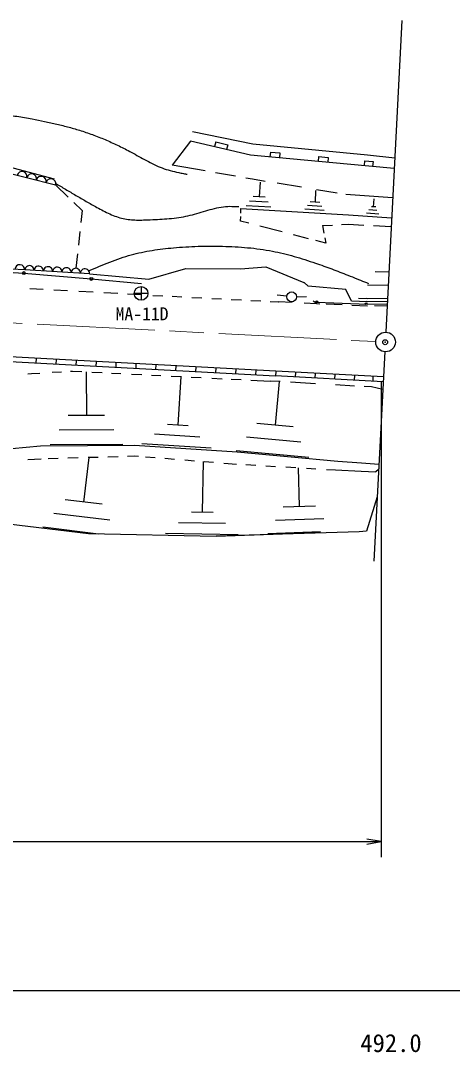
# Model space of a CAD drawing. Units: millimetres, scale not verified. Extents: x 40000 to 680000, y 20000 to 380000.
# Drawn here: x 522327 to 566242, y 198715 to 303582 of the extents above; entities that cross this region are included whole.
import ezdxf
from ezdxf.enums import TextEntityAlignment as Align

# ---------------------------------------------------------------- set-up
doc = ezdxf.new("R2010")
doc.units = ezdxf.units.MM
doc.header["$LTSCALE"] = 1000
doc.header["$PDMODE"] = 32
doc.header["$PDSIZE"] = 500
doc.linetypes.add('CHAIN', pattern=[18.5, 12, -1.5, 3.5, -1.5])
for name, color, linetype, lineweight in [('M-BGD', 7, 'Continuous', 25), ('M-BMK', 2, 'CHAIN', 13), ('M-BMK-SRVR', 3, 'Continuous', 25), ('M-STR-STR3', 7, 'Continuous', 25), ('M-TTL-BAND', 7, 'Continuous', 25)]:
    doc.layers.add(name, color=color, linetype=linetype, lineweight=lineweight)
doc.layers.add('M-OTRS', color=6, linetype='Continuous')
doc.styles.add('ＭＳ ゴシック', font='')
doc.styles.get('ＭＳ ゴシック').set_extended_font_data('MS Gothic')

# ---------------------------------------------------------------- blocks, each defined once
blk = doc.blocks.new('open_arrow')
at = {"color": 0, "linetype": 'Continuous', "lineweight": -2}
blk.add_lwpolyline([(7.5, 1.25), (0, 0), (7.5, -1.25)], dxfattribs=at)

msp = doc.modelspace()

# ---------------------------------------------------------------- linework, layer by layer
at = {"layer": 'M-BGD'}
for p, q in [((545929, 291032), (539801, 292295)), ((539621, 291345), (537755, 288908)), ((545720, 289912), (539621, 291345)), ((542175, 291258), (542061, 290772)), ((542175, 291258), (543395, 290972)), ((543395, 290972), (543280, 290485)), ((557598, 289922), (545929, 291032)), ((555531, 289005), (545720, 289912)), ((547728, 290228), (547682, 289730)), ((547728, 290228), (548709, 290138)), ((548709, 290138), (548663, 289640)), ((552634, 289775), (552588, 289277)), ((552634, 289775), (553615, 289684)), ((553615, 289684), (553569, 289186)), ((560378, 289615), (557598, 289922)), ((518970, 289295), (525738, 287515)), ((519055, 288625), (525887, 286885)), ((541097, 288313), (537755, 288908)), ((560323, 288567), (555531, 289005)), ((557306, 289345), (557260, 288847)), ((557306, 289345), (558170, 289266)), ((558170, 289266), (558125, 288768)), ((544190, 287762), (542161, 288123)), ((545912, 287455), (545228, 287577)), ((547193, 287247), (545912, 287455)), ((525887, 286885), (527174, 285651)), ((546677, 287178), (546594, 285680)), ((550897, 286648), (548437, 287046)), ((552335, 286317), (552271, 285138)), ((554523, 286061), (552437, 286399)), ((547213, 285642), (545965, 285717)), ((560168, 285577), (555403, 285919)), ((558228, 284659), (558280, 285454)), ((527743, 285105), (528600, 284284)), ((528600, 284284), (528464, 283067)), ((544713, 284002), (544718, 284497)), ((544718, 284497), (555688, 283842)), ((547775, 284616), (545278, 284757)), ((547499, 285134), (545621, 285237)), ((553198, 284292), (551230, 284408)), ((552979, 284698), (551501, 284790)), ((552760, 285105), (551772, 285163)), ((558567, 284297), (557761, 284343)), ((558448, 284653), (558000, 284666)), ((544707, 283209), (544711, 283670)), ((545541, 282992), (544707, 283209)), ((555688, 283842), (560062, 283528)), ((558765, 283911), (557521, 284009)), ((528360, 282135), (528206, 280753)), ((548939, 282111), (546658, 282703)), ((553030, 282755), (554036, 282806)), ((553030, 282755), (553174, 281996)), ((554963, 282853), (555658, 282889)), ((555658, 282889), (557229, 282781)), ((558211, 282745), (560017, 282657)), ((551610, 281418), (550078, 281815)), ((553369, 280961), (552358, 281224)), ((553270, 281489), (553369, 280961)), ((528109, 279887), (527945, 278410)), ((522752, 278240), (514684, 278696)), ((514759, 278429), (522654, 277922)), ((522654, 277922), (529514, 277327)), ((529348, 277855), (522752, 278240)), ((535366, 277293), (539143, 278383)), ((539143, 278383), (544695, 278359)), ((544695, 278359), (547283, 278554)), ((547283, 278554), (551121, 276954)), ((559777, 278019), (558397, 278047)), ((529348, 277855), (535366, 277293)), ((529514, 277327), (534614, 276849)), ((551561, 276599), (551158, 276958)), ((524616, 276245), (523248, 276317)), ((527108, 276114), (525718, 276187)), ((529710, 275978), (528236, 276055)), ((532204, 275847), (530793, 275921)), ((555410, 276269), (551561, 276599)), ((555983, 275075), (555410, 276269)), ((559706, 276660), (557600, 276703)), ((534549, 275724), (533202, 275795)), ((535774, 275661), (536794, 275608)), ((537738, 275560), (538741, 275508)), ((539756, 275455), (540773, 275403)), ((541764, 275351), (542768, 275300)), ((543743, 275249), (544786, 275195)), ((545733, 275146), (546746, 275094)), ((547696, 275045), (548527, 275002)), ((549407, 275561), (548412, 275665)), ((548513, 275012), (548561, 275009)), ((549938, 274931), (548561, 275009)), ((550404, 275518), (551404, 275537)), ((552435, 274788), (551183, 274859)), ((552745, 274775), (552435, 274788)), ((557605, 274725), (552446, 274931)), ((557620, 275010), (555983, 275075)), ((557635, 275312), (556705, 275349)), ((559606, 274715), (557534, 274756)), ((559620, 275000), (557544, 275041)), ((559636, 275301), (557554, 275343)), ((555035, 274680), (553418, 274747)), ((557597, 274573), (556031, 274638)), ((559598, 274559), (558320, 274587)), ((548269, 267957), (517814, 269589)), ((548242, 267457), (517787, 269090)), ((523905, 269263), (523878, 268763)), ((525935, 269154), (525908, 268654)), ((527965, 269045), (527939, 268546)), ((529996, 268936), (529969, 268437)), ((532026, 268827), (531999, 268328)), ((534056, 268718), (534030, 268219)), ((536087, 268610), (536060, 268110)), ((538117, 268501), (538090, 268001)), ((523044, 267668), (523426, 267716)), ((523426, 267716), (524280, 267765)), ((525531, 267837), (526495, 267892)), ((527390, 267943), (527616, 267956)), ((527616, 267956), (528561, 267908)), ((528982, 267883), (529012, 263453)), ((529586, 267857), (530617, 267805)), ((531584, 267756), (532527, 267709)), ((533621, 267653), (534663, 267601)), ((535649, 267551), (536593, 267504)), ((537632, 267451), (538677, 267399)), ((540147, 268392), (540121, 267893)), ((542178, 268283), (542151, 267784)), ((544208, 268174), (544181, 267675)), ((546238, 268065), (546212, 267566)), ((548269, 267957), (548242, 267457)), ((548292, 267964), (548265, 267465)), ((548292, 267964), (548265, 267465)), ((559199, 266874), (548265, 267465)), ((559225, 267373), (548292, 267964)), ((550293, 267856), (550266, 267357)), ((552294, 267748), (552267, 267249)), ((554295, 267640), (554268, 267141)), ((556295, 267532), (556269, 267033)), ((558175, 266936), (558202, 267429)), ((538632, 267403), (538312, 262463)), ((539665, 267349), (540696, 267297)), ((541775, 267243), (542814, 267190)), ((543735, 267144), (544765, 267092)), ((545750, 267042), (547722, 266943)), ((548718, 266893), (547744, 266952)), ((548612, 266903), (548212, 262473)), ((552323, 266674), (549789, 266828)), ((556299, 266434), (554342, 266552)), ((558030, 266374), (557253, 266406)), ((559159, 266093), (558030, 266374)), ((530862, 263463), (527162, 263433)), ((539372, 262393), (537252, 262533)), ((550052, 262303), (546362, 262643)), ((531802, 261993), (526252, 261953)), ((540542, 261253), (535952, 261553)), ((550842, 260743), (545302, 261253)), ((518274, 259790), (524357, 260349)), ((524357, 260349), (533900, 260425)), ((532732, 260513), (525342, 260463)), ((533900, 260425), (544358, 259747)), ((541702, 260113), (534642, 260573)), ((523046, 258970), (524411, 259043)), ((525122, 259066), (526162, 259099)), ((527146, 259130), (528174, 259163)), ((529282, 259193), (528732, 254653)), ((529212, 259196), (530225, 259228)), ((531212, 259259), (532256, 259292)), ((533190, 259322), (533912, 259345)), ((533912, 259345), (534303, 259313)), ((535013, 259256), (536016, 259176)), ((537011, 259095), (537993, 259016)), ((551632, 259173), (544242, 259853)), ((544358, 259747), (554585, 258807)), ((539015, 258934), (540019, 258853)), ((540902, 258783), (540802, 253613)), ((540984, 258776), (541939, 258699)), ((543007, 258613), (544295, 258509)), ((545236, 258454), (546239, 258395)), ((547269, 258334), (548252, 258276)), ((549292, 258215), (550314, 258155)), ((550542, 258143), (550672, 254193)), ((551407, 258090), (552368, 258033)), ((554585, 258807), (556990, 258624)), ((556990, 258624), (558765, 258494)), ((553423, 257971), (554368, 257916)), ((554368, 257916), (556962, 257792)), ((556962, 257792), (558452, 257732)), ((558738, 257965), (558452, 257732)), ((530622, 254423), (526842, 254883)), ((558593, 255175), (557496, 251677)), ((552322, 254243), (549022, 254133)), ((529237, 251421), (516555, 252949)), ((531392, 252803), (525722, 253483)), ((541912, 253583), (539692, 253633)), ((553161, 252952), (548242, 252783)), ((530260, 251401), (524592, 252083)), ((543182, 252453), (538382, 252553)), ((542229, 251161), (529237, 251421)), ((544452, 251323), (537062, 251463)), ((552812, 251514), (542229, 251161)), ((556755, 251638), (542230, 251177)), ((552835, 251612), (547462, 251433)), ((557496, 251677), (556755, 251638))]:
    msp.add_line(p, q, dxfattribs=at)
for centre, radius in [((522654, 277922), 150), ((529514, 277327), 150), ((549904, 275509), 500), ((549904, 275509), 500)]:
    msp.add_circle(centre, radius, dxfattribs=at)
for centre, radius, start, end in [((522471, 287755), 504, 345.70737, 165.70737), ((523447, 287507), 504, 345.70737, 165.70737), ((524423, 287258), 504, 345.70737, 165.70737), ((525399, 287009), 504, 345.70737, 165.70737), ((522248, 278269), 505, 356.76609, 176.76609), ((523224, 278213), 472, 356.6604, 176.6604), ((524166, 278158), 472, 356.6604, 176.6604), ((525108, 278103), 472, 356.6604, 176.6604), ((526050, 278048), 472, 356.6604, 176.6604), ((526993, 277993), 472, 356.6604, 176.6604), ((527935, 277938), 472, 356.6604, 176.6604), ((528877, 277883), 472, 356.6604, 176.6604), ((552466, 275430), 500, 222.71388, 267.71388), ((552446, 274931), 150, 357.71388, 177.71388), ((552446, 274931), 100, 357.71388, 177.71388), ((552446, 274931), 50, 357.71388, 177.71388), ((557462, 274730), 150, 357.71388, 177.71388), ((557462, 274730), 100, 357.71388, 177.71388), ((557462, 274730), 50, 357.71388, 177.71388)]:
    msp.add_arc(centre, radius, start, end, dxfattribs=at)
for points, knots in [([(505142, 290955), (505436, 291108), (505729, 291262), (506023, 291415), (506317, 291568), (506612, 291721), (506906, 291874), (507202, 292027), (507498, 292180), (507794, 292331), (508092, 292483), (508390, 292635), (508689, 292785), (509003, 292943), (509318, 293100), (509636, 293252), (509954, 293403), (510274, 293549), (510598, 293685), (510920, 293819), (511246, 293944), (511577, 294054), (511906, 294162), (512240, 294256), (512579, 294330), (512953, 294411), (513333, 294467), (513715, 294503), (514100, 294540), (514487, 294556), (514873, 294558), (515263, 294561), (515653, 294549), (516042, 294528), (516433, 294507), (516823, 294477), (517212, 294444), (517743, 294398), (518273, 294346), (518802, 294287), (519328, 294228), (519853, 294163), (520378, 294091), (520901, 294019), (521423, 293941), (521944, 293857), (522465, 293773), (522985, 293682), (523505, 293586), (523924, 293508), (524343, 293427), (524761, 293340), (525179, 293253), (525596, 293161), (526012, 293063), (526427, 292964), (526842, 292860), (527254, 292747), (527665, 292634), (528075, 292514), (528481, 292385), (528921, 292245), (529357, 292094), (529789, 291934), (530222, 291773), (530651, 291602), (531075, 291420), (531500, 291239), (531920, 291047), (532336, 290846), (532753, 290644), (533166, 290432), (533573, 290211), (533833, 290069), (534091, 289924), (534349, 289779), (534607, 289635), (534865, 289490), (535125, 289351), (535384, 289212), (535646, 289077), (535912, 288952), (536176, 288827), (536445, 288711), (536719, 288609), (536993, 288508), (537271, 288420), (537553, 288342), (537836, 288264), (538121, 288195), (538409, 288135), (538570, 288102), (538731, 288072), (538892, 288041), (539021, 288016), (539149, 287990), (539278, 287965)], [0, 0, 0, 0, 1, 1, 1, 2, 2, 2, 3, 3, 3, 4, 4, 4, 5, 5, 5, 6, 6, 6, 7, 7, 7, 8, 8, 8, 9, 9, 9, 10, 10, 10, 11, 11, 11, 12, 12, 12, 13, 13, 13, 14, 14, 14, 15, 15, 15, 16, 16, 16, 17, 17, 17, 18, 18, 18, 19, 19, 19, 20, 20, 20, 21, 21, 21, 22, 22, 22, 23, 23, 23, 24, 24, 24, 25, 25, 25, 26, 26, 26, 27, 27, 27, 28, 28, 28, 29, 29, 29, 30, 30, 30, 31, 31, 31, 32, 32, 32, 32]), ([(525850, 287065), (526198, 286857), (526547, 286649), (526895, 286442), (527245, 286234), (527595, 286027), (527946, 285822), (528298, 285616), (528652, 285411), (529007, 285209), (529364, 285005), (529723, 284803), (530083, 284605), (530299, 284486), (530516, 284368), (530736, 284254), (530954, 284141), (531175, 284032), (531399, 283931), (531621, 283831), (531846, 283739), (532076, 283659), (532304, 283579), (532536, 283512), (532772, 283461), (532993, 283413), (533218, 283379), (533444, 283356), (533672, 283333), (533900, 283321), (534129, 283316), (534360, 283312), (534591, 283314), (534822, 283320), (535054, 283326), (535286, 283336), (535518, 283346), (535841, 283360), (536165, 283375), (536488, 283393), (536809, 283411), (537130, 283432), (537451, 283461), (537770, 283490), (538088, 283526), (538405, 283572), (538722, 283619), (539038, 283676), (539350, 283747), (539654, 283815), (539955, 283897), (540254, 283983), (540554, 284069), (540853, 284160), (541153, 284247), (541451, 284334), (541750, 284417), (542052, 284490), (542349, 284562), (542650, 284623), (542954, 284662), (543242, 284699), (543534, 284715), (543824, 284707), (543941, 284704), (544057, 284697), (544173, 284696), (544288, 284696), (544404, 284701), (544519, 284706)], [0, 0, 0, 0, 1, 1, 1, 2, 2, 2, 3, 3, 3, 4, 4, 4, 5, 5, 5, 6, 6, 6, 7, 7, 7, 8, 8, 8, 9, 9, 9, 10, 10, 10, 11, 11, 11, 12, 12, 12, 13, 13, 13, 14, 14, 14, 15, 15, 15, 16, 16, 16, 17, 17, 17, 18, 18, 18, 19, 19, 19, 20, 20, 20, 21, 21, 21, 22, 22, 22, 23, 23, 23, 23]), ([(529292, 278169), (529643, 278319), (529994, 278469), (530346, 278615), (530698, 278762), (531051, 278905), (531406, 279043), (531760, 279181), (532117, 279312), (532476, 279435), (532835, 279557), (533198, 279670), (533563, 279771), (533914, 279868), (534267, 279953), (534623, 280029), (534979, 280105), (535338, 280172), (535698, 280230), (536058, 280288), (536420, 280338), (536783, 280382), (537145, 280426), (537509, 280463), (537873, 280496), (538288, 280533), (538704, 280563), (539121, 280588), (539536, 280612), (539953, 280630), (540369, 280643), (540785, 280655), (541202, 280662), (541618, 280662), (542035, 280663), (542452, 280658), (542868, 280648), (543294, 280638), (543719, 280622), (544144, 280598), (544569, 280575), (544993, 280544), (545417, 280505), (545840, 280466), (546263, 280418), (546684, 280360), (547105, 280301), (547524, 280233), (547941, 280152), (548313, 280080), (548683, 279999), (549052, 279910), (549421, 279820), (549788, 279723), (550153, 279619), (550518, 279516), (550882, 279406), (551244, 279290), (551606, 279175), (551967, 279055), (552326, 278932), (552880, 278742), (553432, 278543), (553981, 278338), (554529, 278134), (555076, 277923), (555620, 277708), (555923, 277589), (556225, 277468), (556526, 277346), (556647, 277297), (556767, 277248), (556888, 277199), (557158, 277090), (557429, 276983), (557701, 276877)], [0, 0, 0, 0, 1, 1, 1, 2, 2, 2, 3, 3, 3, 4, 4, 4, 5, 5, 5, 6, 6, 6, 7, 7, 7, 8, 8, 8, 9, 9, 9, 10, 10, 10, 11, 11, 11, 12, 12, 12, 13, 13, 13, 14, 14, 14, 15, 15, 15, 16, 16, 16, 17, 17, 17, 18, 18, 18, 19, 19, 19, 20, 20, 20, 21, 21, 21, 22, 22, 22, 23, 23, 23, 24, 24, 24, 25, 25, 25, 25])]:
    msp.add_open_spline(points, degree=3, knots=knots, dxfattribs=at)
at = {"layer": 'M-BMK'}
msp.add_line((468571, 275597), (558443, 270954), dxfattribs=at)
at = {"layer": 'M-BMK-SRVR'}
for p, q in [((561101, 303582), (559463, 271955)), ((535275, 275857), (533875, 275857)), ((534575, 276557), (534575, 275157)), ((559358, 269936), (558255, 248653))]:
    msp.add_line(p, q, dxfattribs=at)
for centre, radius in [((534575, 275857), 700), ((559446, 270915), 1000)]:
    msp.add_circle(centre, radius, dxfattribs=at)
at = {"layer": 'M-OTRS'}
msp.add_point((559410, 270894), dxfattribs=at)
at = {"layer": 'M-STR-STR3'}
for p, q in [((559005, 266864), (559005, 218550)), ((248529, 220134), (559005, 220134))]:
    msp.add_line(p, q, dxfattribs=at)
at = {"layer": 'M-TTL-BAND'}
msp.add_line((40000, 205000), (579000, 205000), dxfattribs=at)

# ---------------------------------------------------------------- block references
at = {"layer": 'M-STR-STR3', "xscale": 193, "yscale": 193, "rotation": 180}
msp.add_blockref('open_arrow', (559005, 220134), dxfattribs=at)

# ---------------------------------------------------------------- texts
at = {"layer": 'M-BMK-SRVR', "style": 'ＭＳ ゴシック'}
msp.add_text('MA-11D', height=1320, dxfattribs=at).set_placement((531985, 272730), align=Align.BOTTOM_LEFT)
at = {"layer": 'M-TTL-BAND', "style": 'ＭＳ ゴシック'}
msp.add_text('492.0', height=1833, dxfattribs=at).set_placement((560000, 198195), align=Align.BOTTOM_CENTER)

doc.saveas('drawing.dxf')
